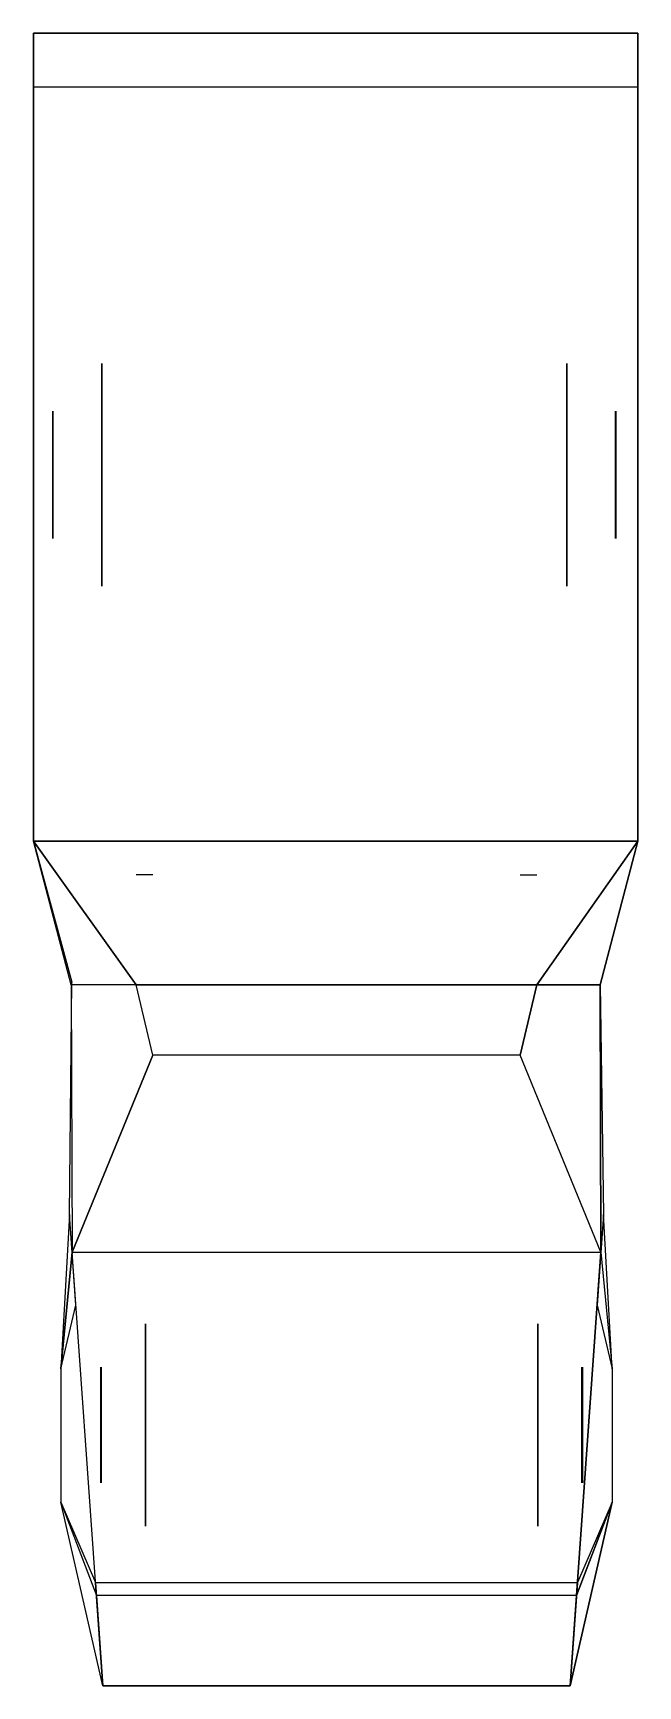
# Model space of a CAD drawing. Extents: x -0.95 to 0.86, y 0 to 4.95.
import ezdxf

# ---------------------------------------------------------------- set-up
doc = ezdxf.new("R2010")
doc.units = 0
doc.header["$LTSCALE"] = 0.4
doc.header["$MEASUREMENT"] = 0
for name, color, linetype in [('A-COTAS', 3, 'CONTINUOUS'), ('A-EQUIP', 2, 'CONTINUOUS'), ('A-OBJET', 3, 'CONTINUOUS')]:
    doc.layers.add(name, color=color, linetype=linetype)

msp = doc.modelspace()

# ---------------------------------------------------------------- linework, layer by layer
at = {"layer": 'A-COTAS', "color": 18, "linetype": 'CONTINUOUS', "extrusion": (-1, 0, 0)}
for points, const_width, elevation in [([(-3.8901, 0.3225, 1), (-3.3662, 0.3225, 1)], 0.143, 0.9517), ([(-1.0196, 0.2925, 1), (-0.5433, 0.2925, 1)], 0.13, 0.8022)]:
    msp.add_lwpolyline(points, format="xyb", close=True, dxfattribs=dict(at, const_width=const_width, elevation=elevation))
for points, elevation in [([(-3.6281, -0.0109, 1), (-3.6281, 0.656, 1), (-3.6281, -0.0109, -1)], 0.7461), ([(-0.7814, -0.0106, 1), (-0.7814, 0.5957, 1), (-0.7814, -0.0106, -1)], 0.6153)]:
    msp.add_lwpolyline(points, format="xyb", dxfattribs=dict(at, elevation=elevation))
at = {"layer": 'A-COTAS', "color": 18, "linetype": 'CONTINUOUS', "extrusion": (1, 0, 0)}
for points, elevation in [([(3.6281, -0.0109, -1), (3.6281, 0.656, -1), (3.6281, -0.0109, 1)], 0.6469), ([(0.7814, -0.0106, -1), (0.7814, 0.5957, -1), (0.7814, -0.0106, 1)], 0.5602)]:
    msp.add_lwpolyline(points, format="xyb", dxfattribs=dict(at, elevation=elevation))
for points, const_width, elevation in [([(3.8901, 0.3225, -1), (3.3662, 0.3225, -1)], 0.143, 0.8526), ([(1.0196, 0.2925, -1), (0.5433, 0.2925, -1)], 0.13, 0.7166)]:
    msp.add_lwpolyline(points, format="xyb", close=True, dxfattribs=dict(at, const_width=const_width, elevation=elevation))
at = {"layer": 'A-COTAS', "color": 7, "linetype": 'CONTINUOUS', "extrusion": (-1, 0, 0)}
for points, elevation in [([(-3.6281, 0.513, -1), (-3.6281, 0.132, -1), (-3.6281, 0.513, -1)], 0.8927), ([(-0.7814, 0.4657, -1), (-0.7814, 0.1194, -1), (-0.7814, 0.4657, -1)], 0.7486)]:
    msp.add_lwpolyline(points, format="xyb", dxfattribs=dict(at, elevation=elevation))
at = {"layer": 'A-COTAS', "color": 7, "linetype": 'CONTINUOUS', "extrusion": (1, 0, 0)}
for points, elevation in [([(3.6281, 0.513, 1), (3.6281, 0.132, 1), (3.6281, 0.513, 1)], 0.7936), ([(0.7814, 0.4657, 1), (0.7814, 0.1194, 1), (0.7814, 0.4657, 1)], 0.6929)]:
    msp.add_lwpolyline(points, format="xyb", dxfattribs=dict(at, elevation=elevation))
at = {"layer": 'A-COTAS', "color": 7, "linetype": 'CONTINUOUS', "extrusion": (-1, 0, 0)}
for centre, radius in [((-3.6281, 0.3225, 0.8921), 0.1905), ((-0.7814, 0.2925, 0.748), 0.1732)]:
    msp.add_circle(centre, radius, dxfattribs=at)
at = {"layer": 'A-COTAS', "color": 7, "linetype": 'CONTINUOUS', "extrusion": (1, 0, 0)}
for centre, radius in [((3.6281, 0.3225, 0.7929), 0.1905), ((0.7814, 0.2925, 0.6923), 0.1732)]:
    msp.add_circle(centre, radius, dxfattribs=at)
at = {"layer": 'A-COTAS', "color": 7, "linetype": 'CONTINUOUS'}
msp.add_3dface([(0.7492, 1.3, 1.0636), (0.7831, 0.95, 0.6236), (0.7831, 0.5501, 0.6236), (0.6763, 0.2708, 0.7425)], dxfattribs=at)
at = {"layer": 'A-EQUIP', "color": 18, "linetype": 'CONTINUOUS', "extrusion": (1, 0, 0), "const_width": 0.13, "elevation": 0.7472}
msp.add_lwpolyline([(1.0196, 0.2925, -1), (0.5433, 0.2925, -1)], format="xyb", close=True, dxfattribs=at)
at = {"layer": 'A-EQUIP', "color": 7, "linetype": 'CONTINUOUS', "extrusion": (1, 0, 0), "elevation": 0.6935}
msp.add_lwpolyline([(0.7814, 0.4657, 1), (0.7814, 0.1194, 1), (0.7814, 0.4657, 1)], format="xyb", dxfattribs=at)
at = {"layer": 'A-EQUIP', "color": 7, "linetype": 'CONTINUOUS', "extrusion": (1, 0, 0)}
msp.add_circle((0.7814, 0.2925, 0.6929), 0.1732, dxfattribs=at)
at = {"layer": 'A-OBJET', "linetype": 'CONTINUOUS'}
for p, q in [((-0.5928, 2.43, 1.59), (-0.6428, 2.43, 1.59)), ((0.5072, 2.43, 1.59), (0.5572, 2.43, 1.59))]:
    msp.add_line(p, q, dxfattribs=at)
at = {"layer": 'A-OBJET', "linetype": 'CONTINUOUS', "elevation": 0.6236}
msp.add_lwpolyline([(0.7244, 0.95), (0.7244, 0.95)], dxfattribs=at)
at = {"layer": 'A-OBJET', "color": 7, "linetype": 'CONTINUOUS'}
for points in [[(0.86, 4.9518, 0.5694), (0.86, 4.79, 0.42), (-0.95, 4.79, 0.42), (-0.95, 4.9518, 0.5694)], [(0.86, 4.9518, 0.5694), (0.86, 4.9518, 2.1922), (-0.95, 4.9518, 2.1922), (-0.95, 4.9518, 0.5694)], [(-0.95, 2.5307, 2.1922), (-0.95, 4.9518, 2.1922), (0.86, 4.9518, 2.1922), (0.86, 2.5307, 2.1922)], [(-0.95, 4.9518, 2.1922), (-0.95, 4.9518, 0.5694), (-0.95, 4.79, 0.42), (-0.95, 3.8787, 0.7826)], [(-0.95, 3.4283, 0.7826), (-0.95, 2.5307, 2.1922), (-0.95, 4.9518, 2.1922), (-0.95, 3.8787, 0.7826)], [(0.86, 4.0503, 0.33), (0.86, 4.9518, 0.5694), (0.86, 4.79, 0.42)], [(0.86, 4.9518, 2.1922), (0.86, 4.9518, 0.5694), (0.86, 4.0503, 0.33), (0.86, 3.8787, 0.7826)], [(0.86, 2.5307, 2.1922), (0.86, 3.4283, 0.7826), (0.86, 3.8787, 0.7826), (0.86, 4.9518, 2.1922)], [(-0.95, 4.79, 0.42), (-0.95, 3.8787, 0.7826), (-0.95, 4.0503, 0.33)], [(-0.95, 2.5307, 2.1922), (-0.95, 3.4283, 0.7826), (-0.95, 3.2587, 0.3505), (-0.95, 2.5307, 0.3443)], [(0.86, 2.5307, 2.1922), (0.86, 3.4283, 0.7826), (0.86, 3.2587, 0.3505), (0.86, 2.5307, 0.3443)], [(-0.95, 2.5307, 2.0433), (-0.95, 2.5307, 2.1922), (0.86, 2.5307, 2.1922), (0.86, 2.5307, 2.0433)], [(-0.8377, 2.1, 1.0636), (-0.95, 2.5307, 0.3443), (-0.836, 2.1087, 0.3767)], [(-0.95, 2.5307, 2.0433), (-0.6428, 2.1, 1.59), (-0.8377, 2.1, 1.0636), (-0.95, 2.5307, 0.3443)], [(-0.6428, 2.1, 1.59), (-0.95, 2.5307, 2.0433), (0.86, 2.5307, 2.0433), (0.5572, 2.1, 1.59)], [(0.5572, 2.1, 1.59), (0.86, 2.5307, 2.0433), (0.86, 2.5307, 0.3443), (0.7472, 2.1, 1.06)], [(0.7472, 2.1, 1.06), (0.7472, 2.1, 0.3645), (0.86, 2.5307, 0.3443)], [(-0.8377, 2.1, 1.0636), (-0.8349, 1.3, 1.0636), (-0.8428, 1.4124, 0.3845), (-0.836, 2.1087, 0.3767)], [(0.7572, 1.4124, 0.3845), (0.7492, 1.3, 1.0636), (0.7472, 2.1, 1.06), (0.7472, 2.1, 0.3645)], [(-0.8349, 1.3, 1.0636), (-0.8428, 1.4124, 0.3845), (-0.8687, 0.95, 0.6236)], [(-0.8687, 0.95, 0.6236), (-0.8236, 1.1403, 0.3445), (-0.8428, 1.4124, 0.3845)], [(0.7572, 1.4124, 0.3845), (0.7379, 1.1403, 0.3445), (0.7831, 0.95, 0.6236)], [(0.7572, 1.4124, 0.3845), (0.7492, 1.3, 1.0636), (0.7831, 0.95, 0.6236)], [(-0.8349, 1.3, 1.0636), (-0.8687, 0.95, 0.6236), (-0.8687, 0.5501, 0.6236), (-0.762, 0.2708, 0.7425)], [(-0.8349, 1.3, 1.0636), (0.7492, 1.3, 1.0636), (0.6763, 0.2708, 0.7425), (-0.762, 0.2708, 0.7425)], [(-0.7648, 0.31, 0.2536), (-0.7428, 0, 0.3536), (-0.7428, 0, 0.5336), (-0.8687, 0.5501, 0.6236)], [(-0.7428, 0, 0.5336), (-0.8687, 0.5501, 0.6236), (-0.762, 0.2708, 0.7425)], [(0.6791, 0.31, 0.2536), (0.6572, 0, 0.3536), (0.6572, 0, 0.5336), (0.7831, 0.5501, 0.6236)], [(0.6763, 0.2708, 0.7425), (0.7831, 0.5501, 0.6236), (0.6572, 0, 0.5336)], [(0.6572, 0, 0.3536), (-0.7428, 0, 0.3536), (-0.7648, 0.31, 0.2536), (0.6791, 0.31, 0.2536)], [(0.6763, 0.2708, 0.7425), (-0.762, 0.2708, 0.7425), (-0.7428, 0, 0.5336), (0.6572, 0, 0.5336)]]:
    msp.add_3dface(points, dxfattribs=at)
at = {"layer": 'A-OBJET', "color": 182, "linetype": 'CONTINUOUS'}
for points in [[(-0.5928, 1.89, 1.5136), (-0.6428, 2.1, 1.59), (-0.8377, 2.1, 1.0636), (-0.8349, 1.3, 1.0636)], [(0.5072, 1.89, 1.5136), (0.5572, 2.1, 1.59), (0.7472, 2.1, 1.06), (0.7492, 1.3, 1.0636)], [(0.5072, 1.89, 1.5136), (-0.5928, 1.89, 1.5136), (-0.8349, 1.3, 1.0636), (0.7492, 1.3, 1.0636)]]:
    msp.add_3dface(points, dxfattribs=at)
at = {"layer": 'A-OBJET', "linetype": 'CONTINUOUS'}
for points in [[(-0.5928, 1.89, 1.5136), (-0.6428, 2.1, 1.59), (0.5572, 2.1, 1.59), (0.5072, 1.89, 1.5136)], [(-0.7428, 0, 0.5336), (-0.7428, 0, 0.3536), (0.6572, 0, 0.3536), (0.6572, 0, 0.5336)]]:
    msp.add_3dface(points, dxfattribs=at)

doc.saveas('drawing.dxf')
